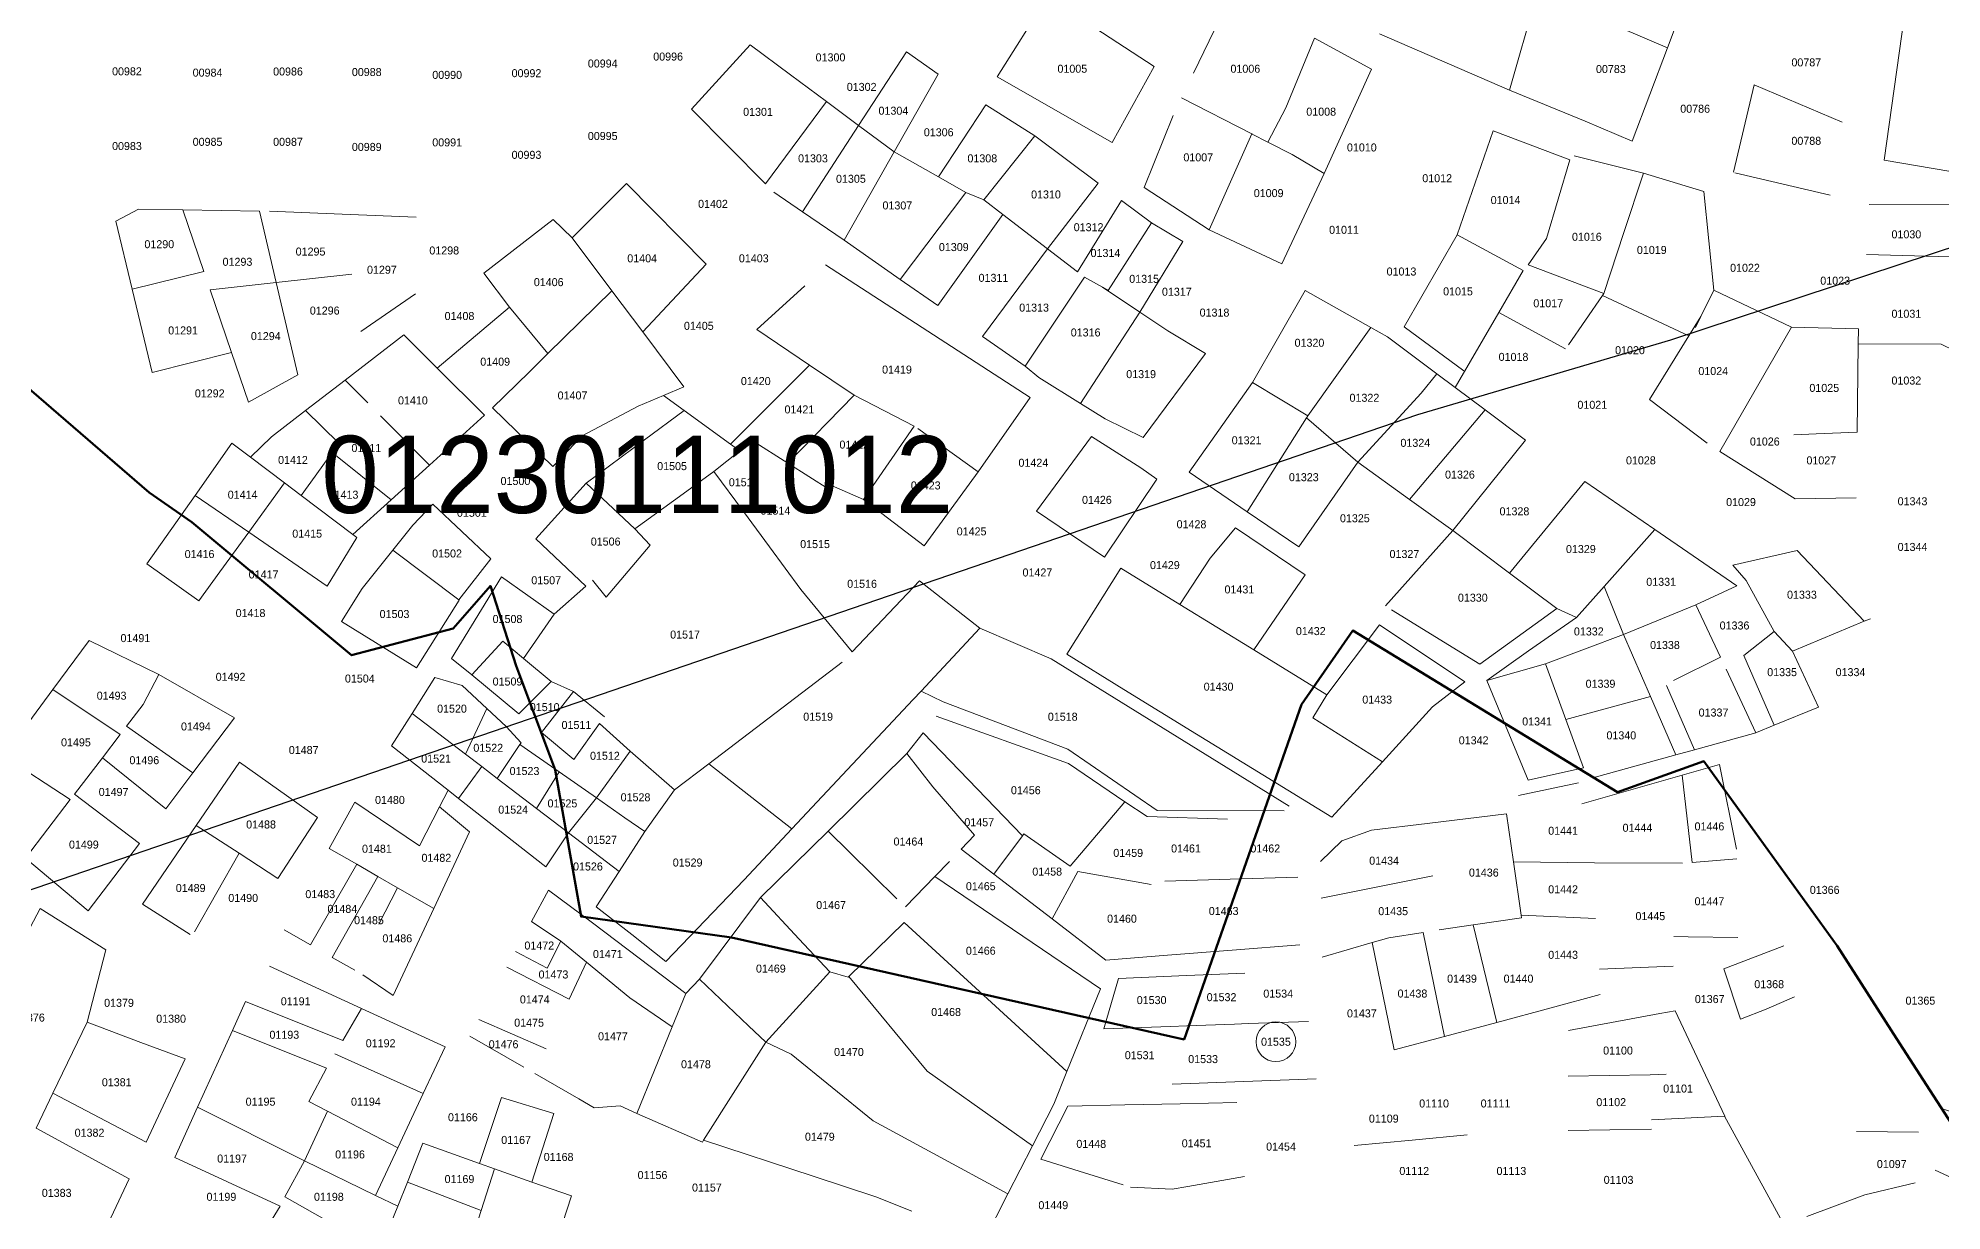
# Model space of a CAD drawing. Header units: metres. Extents: x 245232 to 248406, y 1633796 to 1637634.
# Drawn here: x 246330.6 to 246687.4, y 1634507.8 to 1634727.7 of the extents above; entities that cross this region are included whole.
import ezdxf
from ezdxf.enums import TextEntityAlignment as Align

# ---------------------------------------------------------------- set-up
doc = ezdxf.new("R2010")
doc.units = ezdxf.units.M
doc.header["$MEASUREMENT"] = 0
doc.layers.add('dernier_num_parc', color=1, linetype='Continuous', lineweight=13)
doc.layers.add('historique_numero_parcelle', color=7, linetype='Continuous')
doc.layers.add('limites_sections', color=7, linetype='Continuous')
doc.layers.add('Limites_Communes', color=7, linetype='Continuous', lineweight=211, plot=False)
doc.layers.add('LIMITES_PARCELLES', color=7, linetype='Continuous', lineweight=0, true_color=0xffffff)
doc.styles.add('Style-FANCY', font='FANCY.shx')

msp = doc.modelspace()

# ---------------------------------------------------------------- linework, layer by layer
at = {"layer": 'dernier_num_parc'}
msp.add_circle((246562.581, 1634539.553, 0), 3.722, dxfattribs=at)
at = {"layer": 'Limites_Communes', "color": 210, "lineweight": 80, "flags": 128}
msp.add_lwpolyline([(246697.499, 1634511.358), (246685.13, 1634530.485), (246678.912, 1634540.178), (246667.764, 1634557.555), (246649.08, 1634583.391), (246642.754, 1634592.137), (246626.617, 1634586.365), (246576.977, 1634616.634), (246567.386, 1634602.744), (246545.361, 1634540), (246460.56, 1634559.087), (246432.361, 1634563), (246427.487, 1634590.507), (246420.211, 1634610.02), (246415.361, 1634625), (246408.361, 1634617), (246389.361, 1634612), (246359.398, 1634636.97), (246351.387, 1634642.522), (246313.684, 1634675.066)], dxfattribs=at)
at = {"layer": 'limites_parcelles'}
for p, q in [((246676.542, 1634704.81), (246689.36, 1634795.951)), ((246643.181, 1634744.955), (246635.961, 1634725.877)), ((246510.357, 1634720.43), (246519.725, 1634735.363)), ((246547.134, 1634721.104), (246554.391, 1634736.192)), ((246606.382, 1634717.935), (246611.621, 1634736.271)), ((246523.252, 1634733.074), (246539.774, 1634722.345)), ((246622.348, 1634731.69), (246635.961, 1634725.877)), ((246569.84, 1634727.686), (246564.427, 1634714.581)), ((246569.84, 1634727.687), (246569.84, 1634727.686)), ((246569.84, 1634727.686), (246580.513, 1634721.873)), ((246606.382, 1634717.935), (246582.014, 1634728.492)), ((246453.072, 1634714.39), (246464.053, 1634726.413)), ((246464.053, 1634726.413), (246471.578, 1634720.818)), ((246484.352, 1634711.321), (246493.316, 1634725.112)), ((246493.316, 1634725.112), (246499.268, 1634720.899)), ((246635.961, 1634725.877), (246629.322, 1634708.331)), ((246471.578, 1634720.818), (246478.372, 1634715.767)), ((246499.268, 1634720.899), (246491.031, 1634706.354)), ((246531.882, 1634708.089), (246510.357, 1634720.43)), ((246539.774, 1634722.345), (246531.882, 1634708.089)), ((246580.513, 1634721.873), (246571.615, 1634702.272)), ((246620.511, 1634712.141), (246606.382, 1634717.935)), ((246648.329, 1634702.543), (246652.22, 1634718.933)), ((246652.22, 1634718.933), (246668.709, 1634711.892)), ((246466.949, 1634700.369), (246453.072, 1634714.39)), ((246478.372, 1634715.767), (246466.949, 1634700.369)), ((246478.372, 1634715.767), (246484.352, 1634711.321)), ((246499.336, 1634701.655), (246508.226, 1634715.179)), ((246508.226, 1634715.179), (246517.376, 1634709.336)), ((246537.916, 1634699.667), (246543.305, 1634713.146)), ((246558.07, 1634709.715), (246544.899, 1634716.46)), ((246564.427, 1634714.581), (246561.069, 1634708.179)), ((246473.838, 1634695.146), (246484.352, 1634711.321)), ((246488.18, 1634708.474), (246484.352, 1634711.321)), ((246550.079, 1634691.768), (246558.07, 1634709.715)), ((246558.07, 1634709.715), (246558.139, 1634709.68)), ((246558.139, 1634709.68), (246561.069, 1634708.179)), ((246596.54, 1634690.816), (246603.294, 1634710.312)), ((246603.294, 1634710.312), (246617.653, 1634704.839)), ((246629.322, 1634708.331), (246620.511, 1634712.141)), ((246491.031, 1634706.354), (246481.647, 1634689.784)), ((246491.031, 1634706.354), (246488.18, 1634708.474)), ((246491.031, 1634706.354), (246499.336, 1634701.655)), ((246507.851, 1634697.377), (246517.376, 1634709.336)), ((246517.376, 1634709.336), (246529.239, 1634700.511)), ((246561.069, 1634708.179), (246565.617, 1634705.85)), ((246565.617, 1634705.85), (246571.615, 1634702.272)), ((246617.653, 1634704.839), (246613.287, 1634690.101)), ((246618.447, 1634705.632), (246631.439, 1634702.384)), ((246631.439, 1634702.384), (246627.8, 1634691.256)), ((246631.439, 1634702.384), (246642.795, 1634698.938)), ((246666.469, 1634698.25), (246648.61, 1634702.457)), ((246726.616, 1634696.272), (246676.542, 1634704.81)), ((246430.688, 1634690.26), (246440.903, 1634700.415)), ((246440.903, 1634700.415), (246455.8, 1634685.295)), ((246473.838, 1634695.146), (246468.47, 1634698.832)), ((246504.464, 1634698.753), (246499.336, 1634701.655)), ((246529.239, 1634700.511), (246519.802, 1634688.179)), ((246550.079, 1634691.768), (246537.916, 1634699.667)), ((246571.615, 1634702.272), (246563.719, 1634685.399)), ((246642.795, 1634698.938), (246644.657, 1634680.432)), ((246345.184, 1634693.38), (246349.407, 1634695.646)), ((246349.407, 1634695.646), (246357.701, 1634695.503)), ((246357.701, 1634695.503), (246361.658, 1634683.944)), ((246357.701, 1634695.503), (246372.096, 1634695.255)), ((246372.096, 1634695.255), (246375.218, 1634681.851)), ((246373.96, 1634695.223), (246387.584, 1634694.671)), ((246504.464, 1634698.753), (246492.188, 1634682.455)), ((246507.851, 1634697.377), (246504.464, 1634698.753)), ((246511.403, 1634694.643), (246507.851, 1634697.377)), ((246525.411, 1634683.862), (246533.623, 1634697.249)), ((246533.623, 1634697.249), (246539.284, 1634693.038)), ((246673.772, 1634696.504), (246689.309, 1634696.58)), ((246348.249, 1634680.591), (246345.184, 1634693.38)), ((246387.584, 1634694.671), (246401.443, 1634694.111)), ((246414.152, 1634683.642), (246427.146, 1634693.656)), ((246427.146, 1634693.656), (246430.688, 1634690.26)), ((246481.647, 1634689.784), (246473.838, 1634695.146)), ((246511.403, 1634694.643), (246499.217, 1634677.557)), ((246519.802, 1634688.179), (246511.403, 1634694.643)), ((246531.144, 1634680.373), (246539.284, 1634693.038)), ((246539.284, 1634693.038), (246545.154, 1634689.54)), ((246563.719, 1634685.399), (246550.079, 1634691.768)), ((246430.688, 1634690.26), (246438.136, 1634680.329)), ((246492.188, 1634682.455), (246481.647, 1634689.784)), ((246507.592, 1634671.72), (246519.802, 1634688.179)), ((246519.802, 1634688.179), (246525.411, 1634683.862)), ((246545.154, 1634689.54), (246537.062, 1634676.336)), ((246586.591, 1634673.565), (246596.54, 1634690.816)), ((246608.921, 1634684.148), (246596.54, 1634690.816)), ((246613.287, 1634690.101), (246609.847, 1634685.206)), ((246627.8, 1634691.256), (246624.056, 1634679.809)), ((246455.8, 1634685.295), (246443.927, 1634672.608)), ((246478.167, 1634685.162), (246516.529, 1634660.336)), ((246609.847, 1634685.206), (246624.056, 1634679.809)), ((246693.439, 1634686.574), (246673.25, 1634687.144)), ((246361.658, 1634683.944), (246348.249, 1634680.591)), ((246362.844, 1634680.479), (246375.218, 1634681.851)), ((246389.369, 1634683.421), (246375.218, 1634681.851)), ((246375.218, 1634681.851), (246379.252, 1634664.531)), ((246418.932, 1634677.235), (246414.152, 1634683.642)), ((246465.306, 1634673.036), (246474.298, 1634681.232)), ((246499.217, 1634677.557), (246492.188, 1634682.455)), ((246515.577, 1634666.156), (246526.689, 1634682.878)), ((246526.689, 1634682.878), (246530.073, 1634680.975)), ((246530.073, 1634680.975), (246537.062, 1634676.336)), ((246530.073, 1634680.975), (246531.144, 1634680.373)), ((246604.335, 1634676.226), (246608.921, 1634684.148)), ((246351.979, 1634665.03), (246348.249, 1634680.591)), ((246366.852, 1634668.769), (246362.844, 1634680.479)), ((246401.308, 1634679.747), (246391.072, 1634672.685)), ((246438.136, 1634680.329), (246426.15, 1634668.554)), ((246438.136, 1634680.329), (246443.927, 1634672.608)), ((246558.201, 1634663.114), (246568.079, 1634680.37)), ((246568.079, 1634680.37), (246580.384, 1634673.448)), ((246623.781, 1634679.412), (246617.389, 1634670.178)), ((246624.056, 1634679.809), (246623.781, 1634679.412)), ((246639.994, 1634671.88), (246623.781, 1634679.412)), ((246642.213, 1634675.484), (246644.657, 1634680.432)), ((246644.657, 1634680.432), (246659.228, 1634673.488)), ((246405.386, 1634665.838), (246418.932, 1634677.235)), ((246426.15, 1634668.554), (246418.932, 1634677.235)), ((246537.062, 1634676.336), (246525.97, 1634659.182)), ((246537.062, 1634676.336), (246542.353, 1634672.824)), ((246604.335, 1634676.226), (246596.203, 1634662.178)), ((246616.855, 1634669.425), (246604.335, 1634676.226)), ((246639.994, 1634671.88), (246642.213, 1634675.484)), ((246641.2, 1634673.432), (246642.213, 1634675.484)), ((246388.122, 1634663.581), (246399.117, 1634672.055)), ((246399.117, 1634672.055), (246405.386, 1634665.838)), ((246443.927, 1634672.608), (246451.643, 1634662.32)), ((246475.159, 1634666.39), (246465.306, 1634673.036)), ((246515.577, 1634666.156), (246507.592, 1634671.72)), ((246542.353, 1634672.824), (246549.392, 1634668.572)), ((246580.384, 1634673.448), (246568.557, 1634656.87)), ((246580.384, 1634673.448), (246583.469, 1634671.713)), ((246583.469, 1634671.713), (246592.753, 1634664.762)), ((246597.81, 1634665.31), (246586.591, 1634673.565)), ((246632.623, 1634659.915), (246639.994, 1634671.88)), ((246645.803, 1634650.193), (246659.228, 1634673.488)), ((246659.228, 1634673.488), (246671.769, 1634673.174)), ((246671.483, 1634653.79), (246671.728, 1634670.404)), ((246671.769, 1634673.174), (246671.728, 1634670.404)), ((246687.239, 1634670.284), (246671.728, 1634670.404)), ((246695.268, 1634666.396), (246687.239, 1634670.284)), ((246366.852, 1634668.769), (246351.979, 1634665.03)), ((246370.037, 1634659.464), (246366.852, 1634668.769)), ((246422.618, 1634665.083), (246426.15, 1634668.554)), ((246549.392, 1634668.572), (246537.703, 1634652.791)), ((246379.252, 1634664.531), (246370.037, 1634659.464)), ((246380.741, 1634657.893), (246388.122, 1634663.581)), ((246392.376, 1634659.3), (246388.122, 1634663.581)), ((246405.386, 1634665.838), (246414.287, 1634657.011)), ((246415.765, 1634658.351), (246422.618, 1634665.083)), ((246460.36, 1634651.588), (246475.159, 1634666.39)), ((246475.159, 1634666.39), (246483.509, 1634660.759)), ((246518.117, 1634664.04), (246515.577, 1634666.156)), ((246525.97, 1634659.182), (246518.117, 1634664.04)), ((246546.295, 1634646.313), (246558.201, 1634663.114)), ((246558.201, 1634663.114), (246568.557, 1634656.87)), ((246589.819, 1634661.129), (246592.753, 1634664.762)), ((246592.753, 1634664.762), (246596.203, 1634662.178)), ((246447.803, 1634660.685), (246443.07, 1634658.669)), ((246451.643, 1634662.32), (246447.803, 1634660.685)), ((246447.803, 1634660.685), (246451.673, 1634657.881)), ((246483.509, 1634660.759), (246471.089, 1634647.995)), ((246483.509, 1634660.759), (246494.756, 1634654.91)), ((246516.529, 1634660.336), (246506.774, 1634646.411)), ((246577.913, 1634648.165), (246589.819, 1634661.129)), ((246596.203, 1634662.178), (246601.806, 1634657.983)), ((246643.373, 1634651.725), (246632.623, 1634659.915)), ((246374.331, 1634652.954), (246380.741, 1634657.893)), ((246380.741, 1634657.893), (246386.932, 1634651.742)), ((246403.952, 1634647.648), (246394.761, 1634656.899)), ((246414.287, 1634657.011), (246403.952, 1634647.648)), ((246427.037, 1634647.397), (246415.765, 1634658.351)), ((246443.07, 1634658.669), (246432.593, 1634653.112)), ((246444.232, 1634652.347), (246451.673, 1634657.881)), ((246451.673, 1634657.881), (246460.36, 1634651.588)), ((246530.605, 1634656.314), (246525.97, 1634659.182)), ((246537.703, 1634652.791), (246530.605, 1634656.314)), ((246568.307, 1634656.511), (246557.213, 1634638.894)), ((246568.356, 1634656.589), (246568.307, 1634656.511)), ((246577.913, 1634648.165), (246568.307, 1634656.511)), ((246568.557, 1634656.87), (246568.356, 1634656.589)), ((246587.645, 1634641.177), (246601.806, 1634657.983)), ((246601.806, 1634657.983), (246609.351, 1634652.334)), ((246370.395, 1634649.119), (246374.331, 1634652.954)), ((246432.593, 1634653.112), (246427.037, 1634647.397)), ((246494.756, 1634654.91), (246485.309, 1634641.18)), ((246495.499, 1634654.524), (246506.774, 1634646.411)), ((246517.741, 1634638.977), (246527.997, 1634653.022)), ((246527.997, 1634653.022), (246537.273, 1634647.106)), ((246659.626, 1634653.344), (246663.833, 1634653.502)), ((246663.833, 1634653.502), (246671.483, 1634653.79)), ((246360.031, 1634641.954), (246366.927, 1634651.734)), ((246366.927, 1634651.734), (246370.395, 1634649.119)), ((246370.395, 1634649.119), (246376.792, 1634644.297)), ((246385.691, 1634650.019), (246382.499, 1634645.588)), ((246396.779, 1634641.149), (246385.691, 1634650.019)), ((246433.344, 1634644.249), (246444.232, 1634652.347)), ((246462.083, 1634650.34), (246457.263, 1634646.471)), ((246460.36, 1634651.588), (246462.083, 1634650.34)), ((246471.089, 1634647.995), (246464.441, 1634652.232)), ((246609.351, 1634652.334), (246595.741, 1634635.364)), ((246659.864, 1634641.324), (246645.803, 1634650.193)), ((246382.499, 1634645.588), (246379.879, 1634641.969)), ((246403.952, 1634647.648), (246396.779, 1634641.149)), ((246457.263, 1634646.471), (246451.502, 1634642.274)), ((246457.263, 1634646.471), (246462.802, 1634638.953)), ((246478.959, 1634642.979), (246471.089, 1634647.995)), ((246506.774, 1634646.411), (246496.688, 1634632.479)), ((246537.273, 1634647.106), (246540.236, 1634644.99)), ((246557.213, 1634638.894), (246546.295, 1634646.313)), ((246577.913, 1634648.165), (246566.872, 1634632.332)), ((246587.645, 1634641.177), (246577.913, 1634648.165)), ((246350.995, 1634629.141), (246360.031, 1634641.954)), ((246370.072, 1634635.068), (246360.031, 1634641.954)), ((246376.792, 1634644.297), (246370.072, 1634635.068)), ((246376.792, 1634644.297), (246379.879, 1634641.969)), ((246379.879, 1634641.969), (246389.597, 1634634.641)), ((246423.906, 1634633.804), (246433.344, 1634644.249)), ((246442.446, 1634635.676), (246433.344, 1634644.249)), ((246451.502, 1634642.274), (246442.446, 1634635.676)), ((246485.309, 1634641.18), (246479.276, 1634643.825)), ((246540.236, 1634644.99), (246530.426, 1634630.377)), ((246606.376, 1634627.401), (246620.444, 1634644.592)), ((246620.444, 1634644.592), (246633.59, 1634635.587)), ((246396.779, 1634641.149), (246389.597, 1634634.641)), ((246400.859, 1634636.412), (246404.57, 1634640.303)), ((246404.57, 1634640.303), (246415.47, 1634630.079)), ((246462.802, 1634638.953), (246467.678, 1634632.336)), ((246496.688, 1634632.479), (246485.309, 1634641.18)), ((246530.426, 1634630.377), (246517.741, 1634638.977)), ((246566.872, 1634632.332), (246557.213, 1634638.894)), ((246595.741, 1634635.364), (246587.645, 1634641.177)), ((246671.302, 1634641.48), (246659.864, 1634641.324)), ((246370.072, 1634635.068), (246364.648, 1634627.619)), ((246384.789, 1634624.977), (246370.072, 1634635.068)), ((246389.597, 1634634.641), (246390.365, 1634634.062)), ((246397.072, 1634631.678), (246400.859, 1634636.412)), ((246442.446, 1634635.676), (246445.303, 1634632.607)), ((246550.251, 1634630.173), (246555.013, 1634635.888)), ((246555.013, 1634635.888), (246568.077, 1634627.104)), ((246583.146, 1634621.275), (246595.741, 1634635.364)), ((246595.741, 1634635.364), (246606.376, 1634627.401)), ((246633.59, 1634635.587), (246624.067, 1634624.856)), ((246633.59, 1634635.587), (246648.989, 1634625.038)), ((246390.365, 1634634.062), (246384.789, 1634624.977)), ((246391.334, 1634624.506), (246397.072, 1634631.678)), ((246409.442, 1634622.381), (246397.072, 1634631.678)), ((246433.274, 1634624.956), (246423.906, 1634633.804)), ((246445.303, 1634632.607), (246437.048, 1634622.87)), ((246467.678, 1634632.336), (246473.561, 1634624.352)), ((246648.186, 1634628.903), (246660.286, 1634631.604)), ((246660.286, 1634631.604), (246672.838, 1634618.37)), ((246360.693, 1634622.188), (246350.995, 1634629.141)), ((246364.648, 1634627.619), (246360.693, 1634622.188)), ((246415.47, 1634630.079), (246409.442, 1634622.381)), ((246523.369, 1634612.181), (246533.545, 1634628.323)), ((246533.545, 1634628.323), (246544.566, 1634621.542)), ((246544.566, 1634621.542), (246550.251, 1634630.173)), ((246650.688, 1634626.026), (246648.186, 1634628.903)), ((246387.46, 1634618.308), (246391.334, 1634624.506)), ((246408.089, 1634611.398), (246417.469, 1634626.68)), ((246417.469, 1634626.68), (246427.312, 1634619.695)), ((246427.312, 1634619.695), (246433.274, 1634624.956)), ((246437.048, 1634622.87), (246434.508, 1634626.045)), ((246473.561, 1634624.352), (246483.155, 1634612.66)), ((246483.155, 1634612.66), (246495.79, 1634625.92)), ((246495.79, 1634625.92), (246507.11, 1634617.05)), ((246568.077, 1634627.104), (246558.454, 1634612.997)), ((246606.376, 1634627.401), (246615.219, 1634620.78)), ((246624.067, 1634624.856), (246618.923, 1634619.06)), ((246627.716, 1634615.898), (246624.067, 1634624.856)), ((246648.989, 1634625.038), (246641.305, 1634621.457)), ((246655.934, 1634616.447), (246650.688, 1634626.026)), ((246409.513, 1634622.327), (246401.51, 1634609.665)), ((246409.442, 1634622.381), (246409.513, 1634622.327)), ((246544.566, 1634621.542), (246558.454, 1634612.997)), ((246600.799, 1634610.329), (246584.263, 1634620.516)), ((246615.219, 1634620.78), (246600.799, 1634610.329)), ((246618.923, 1634619.06), (246615.219, 1634620.78)), ((246627.716, 1634615.898), (246641.305, 1634621.457)), ((246641.305, 1634621.457), (246645.897, 1634611.614)), ((246401.51, 1634609.665), (246387.46, 1634618.308)), ((246427.312, 1634619.695), (246421.581, 1634611.395)), ((246507.11, 1634617.05), (246496.076, 1634605.275)), ((246507.11, 1634617.05), (246520.479, 1634611.316)), ((246572.153, 1634604.567), (246582.022, 1634617.727)), ((246582.022, 1634617.727), (246597.982, 1634606.995)), ((246609.928, 1634612.843), (246618.923, 1634619.06)), ((246672.838, 1634618.37), (246659.374, 1634612.742)), ((246673.983, 1634618.848), (246672.838, 1634618.37)), ((246333.377, 1634605.552), (246340.176, 1634614.754)), ((246340.176, 1634614.754), (246353.2, 1634608.366)), ((246411.883, 1634608.335), (246417.681, 1634614.615)), ((246417.681, 1634614.615), (246421.581, 1634611.395)), ((246627.716, 1634615.898), (246613.1, 1634610.407)), ((246632.791, 1634604.261), (246627.716, 1634615.898)), ((246650.248, 1634611.969), (246655.934, 1634616.447)), ((246655.934, 1634616.447), (246659.374, 1634612.742)), ((246411.883, 1634608.335), (246408.089, 1634611.398)), ((246421.581, 1634611.395), (246426.783, 1634607.101)), ((246456.309, 1634591.645), (246481.287, 1634610.7)), ((246520.479, 1634611.316), (246565.088, 1634583.693)), ((246534.068, 1634605.606), (246523.369, 1634612.181)), ((246558.454, 1634612.997), (246572.153, 1634604.567)), ((246602.113, 1634607.282), (246609.928, 1634612.843)), ((246602.113, 1634607.282), (246613.1, 1634610.407)), ((246613.1, 1634610.407), (246616.931, 1634599.941)), ((246645.897, 1634611.614), (246637.062, 1634607.291)), ((246655.96, 1634598.863), (246650.248, 1634611.969)), ((246659.374, 1634612.742), (246664.239, 1634602.287)), ((246353.2, 1634608.366), (246350.273, 1634602.755)), ((246353.2, 1634608.366), (246367.397, 1634600.248)), ((246400.695, 1634601.108), (246404.981, 1634607.842)), ((246404.981, 1634607.842), (246410.061, 1634606.36)), ((246410.061, 1634606.36), (246414.682, 1634602.036)), ((246420.705, 1634601.023), (246411.883, 1634608.335)), ((246426.783, 1634607.101), (246420.705, 1634601.023)), ((246430.91, 1634605.196), (246426.783, 1634607.101)), ((246597.982, 1634606.995), (246591.949, 1634602.339)), ((246609.859, 1634588.574), (246602.113, 1634607.282)), ((246635.792, 1634606.338), (246641.042, 1634594.293)), ((246652.503, 1634597.454), (246646.945, 1634609.368)), ((246324.162, 1634593.082), (246333.377, 1634605.552)), ((246333.377, 1634605.552), (246345.983, 1634597.148)), ((246350.273, 1634602.755), (246347.162, 1634598.69)), ((246424.958, 1634597.498), (246430.91, 1634605.196)), ((246430.91, 1634605.196), (246436.744, 1634600.47)), ((246494.62, 1634603.722), (246471.857, 1634579.432)), ((246496.076, 1634605.275), (246494.62, 1634603.722)), ((246500.234, 1634603.258), (246496.076, 1634605.275)), ((246523.605, 1634594.423), (246500.234, 1634603.258)), ((246547.698, 1634597.228), (246534.068, 1634605.606)), ((246569.49, 1634600.293), (246572.153, 1634604.567)), ((246616.931, 1634599.941), (246632.791, 1634604.261)), ((246632.791, 1634604.261), (246637.557, 1634593.331)), ((246367.397, 1634600.248), (246359.621, 1634589.978)), ((246396.832, 1634595.036), (246400.695, 1634601.108)), ((246410.7, 1634593.454), (246400.695, 1634601.108)), ((246414.682, 1634602.036), (246410.7, 1634593.454)), ((246414.682, 1634602.036), (246418.316, 1634598.635)), ((246435.818, 1634599.181), (246431.007, 1634592.485)), ((246441.554, 1634594.024), (246435.818, 1634599.181)), ((246498.932, 1634600.595), (246523.737, 1634591.731)), ((246582.541, 1634592.009), (246569.49, 1634600.293)), ((246591.949, 1634602.339), (246582.541, 1634592.009)), ((246616.931, 1634599.941), (246620.246, 1634590.882)), ((246655.96, 1634598.863), (246652.658, 1634597.497)), ((246664.239, 1634602.287), (246655.96, 1634598.863)), ((246345.983, 1634597.148), (246342.652, 1634592.795)), ((246347.162, 1634598.69), (246359.621, 1634589.978)), ((246418.316, 1634598.635), (246421.108, 1634595.597)), ((246421.108, 1634595.597), (246420.877, 1634595.251)), ((246431.007, 1634592.485), (246424.958, 1634597.498)), ((246493.418, 1634593.555), (246496.48, 1634597.464)), ((246496.48, 1634597.464), (246515.091, 1634578.167)), ((246562.077, 1634588.39), (246547.698, 1634597.228)), ((246641.042, 1634594.293), (246652.503, 1634597.454)), ((246336.641, 1634584.939), (246324.162, 1634593.082)), ((246342.652, 1634592.795), (246337.414, 1634585.951)), ((246354.515, 1634583.235), (246342.652, 1634592.795)), ((246360.225, 1634580.078), (246368.355, 1634591.931)), ((246368.355, 1634591.931), (246382.938, 1634581.601)), ((246407.454, 1634586.687), (246396.832, 1634595.036)), ((246410.7, 1634593.454), (246413.734, 1634591.132)), ((246416.644, 1634588.906), (246420.877, 1634595.251)), ((246420.877, 1634595.251), (246428.238, 1634590.132)), ((246435.23, 1634585.271), (246441.554, 1634594.024)), ((246441.554, 1634594.024), (246449.888, 1634586.748)), ((246478.637, 1634579.003), (246493.418, 1634593.555)), ((246493.418, 1634593.555), (246498.286, 1634587.31)), ((246540.323, 1634582.9), (246523.605, 1634594.423)), ((246523.737, 1634591.731), (246534.293, 1634584.55)), ((246582.541, 1634592.009), (246573.084, 1634581.625)), ((246637.557, 1634593.331), (246621.966, 1634589.03)), ((246641.042, 1634594.293), (246637.557, 1634593.331)), ((246359.621, 1634589.978), (246354.515, 1634583.235)), ((246413.734, 1634591.132), (246409.387, 1634585.167)), ((246413.734, 1634591.132), (246416.644, 1634588.906)), ((246416.644, 1634588.906), (246424.029, 1634583.256)), ((246424.029, 1634583.256), (246428.238, 1634590.132)), ((246428.238, 1634590.132), (246428.238, 1634590.132)), ((246428.238, 1634590.132), (246435.23, 1634585.271)), ((246449.888, 1634586.748), (246456.309, 1634591.645)), ((246471.857, 1634579.432), (246456.309, 1634591.645)), ((246573.084, 1634581.625), (246562.077, 1634588.39)), ((246620.246, 1634590.882), (246609.859, 1634588.574)), ((246619.933, 1634584.122), (246638.696, 1634589.51)), ((246638.696, 1634589.51), (246645.73, 1634591.53)), ((246638.696, 1634589.51), (246640.575, 1634573.147)), ((246645.73, 1634591.53), (246648.905, 1634575.655)), ((246328.252, 1634573.976), (246336.641, 1634584.939)), ((246337.414, 1634585.951), (246349.586, 1634576.725)), ((246405.849, 1634583.591), (246407.454, 1634586.687)), ((246409.387, 1634585.167), (246407.454, 1634586.687)), ((246425.728, 1634572.324), (246409.387, 1634585.167)), ((246429.977, 1634578.705), (246435.23, 1634585.271)), ((246435.23, 1634585.271), (246435.23, 1634585.271)), ((246440.579, 1634581.552), (246435.23, 1634585.271)), ((246449.888, 1634586.748), (246444.332, 1634578.942)), ((246498.286, 1634587.31), (246506.089, 1634578.254)), ((246608.027, 1634585.71), (246619.272, 1634588.091)), ((246382.938, 1634581.601), (246375.544, 1634570.177)), ((246385.165, 1634575.8), (246389.938, 1634584.432)), ((246389.938, 1634584.432), (246402.054, 1634576.269)), ((246402.054, 1634576.269), (246405.849, 1634583.591)), ((246405.849, 1634583.591), (246411.458, 1634578.899)), ((246424.029, 1634583.256), (246429.977, 1634578.705)), ((246444.332, 1634578.942), (246440.579, 1634581.552)), ((246524.027, 1634572.45), (246534.293, 1634584.55)), ((246534.293, 1634584.55), (246538.421, 1634581.743)), ((246538.421, 1634581.743), (246553.521, 1634581.273)), ((246564.136, 1634582.82), (246540.323, 1634582.9)), ((246590.912, 1634580.48), (246605.778, 1634582.27)), ((246605.778, 1634582.27), (246607.076, 1634573.28)), ((246350.138, 1634565.371), (246360.225, 1634580.078)), ((246360.225, 1634580.078), (246368.271, 1634574.878)), ((246411.458, 1634578.899), (246404.762, 1634564.516)), ((246429.977, 1634578.705), (246425.728, 1634572.324)), ((246439.474, 1634571.439), (246429.977, 1634578.705)), ((246439.474, 1634571.439), (246444.332, 1634578.942)), ((246471.857, 1634579.432), (246462.908, 1634569.883)), ((246466, 1634566.562), (246478.637, 1634579.003)), ((246478.637, 1634579.003), (246482.646, 1634575.065)), ((246506.089, 1634578.254), (246503.599, 1634575.661)), ((246509.731, 1634570.951), (246515.091, 1634578.167)), ((246515.091, 1634578.167), (246515.339, 1634578.501)), ((246515.339, 1634578.501), (246524.027, 1634572.45)), ((246574.954, 1634577.243), (246580.51, 1634579.227)), ((246580.51, 1634579.227), (246590.912, 1634580.48)), ((246340.013, 1634564.083), (246328.252, 1634573.976)), ((246349.586, 1634576.725), (246340.013, 1634564.083)), ((246368.271, 1634574.878), (246359.901, 1634560.132)), ((246375.544, 1634570.177), (246368.271, 1634574.878)), ((246385.165, 1634575.8), (246385.165, 1634575.8)), ((246385.165, 1634575.8), (246390.328, 1634572.808)), ((246482.646, 1634575.065), (246491.513, 1634566.355)), ((246503.599, 1634575.661), (246509.731, 1634570.951)), ((246570.926, 1634573.353), (246574.954, 1634577.243)), ((246390.328, 1634572.808), (246381.66, 1634557.702)), ((246385.727, 1634555.369), (246394.248, 1634570.537)), ((246394.248, 1634570.537), (246390.328, 1634572.808)), ((246394.248, 1634570.537), (246397.966, 1634568.383)), ((246435.217, 1634564.865), (246439.474, 1634571.439)), ((246498.678, 1634570.506), (246493.188, 1634564.871)), ((246501.387, 1634573.358), (246498.66, 1634570.518)), ((246498.66, 1634570.518), (246498.678, 1634570.506)), ((246498.678, 1634570.506), (246529.723, 1634549.48)), ((246509.731, 1634570.951), (246520.641, 1634562.57)), ((246520.641, 1634562.57), (246525.456, 1634571.455)), ((246525.456, 1634571.455), (246539.215, 1634569.021)), ((246554.036, 1634570.022), (246566.672, 1634570.398)), ((246571.051, 1634566.439), (246591.992, 1634570.674)), ((246607.076, 1634573.28), (246608.52, 1634563.282)), ((246622.26, 1634573.108), (246607.076, 1634573.28)), ((246638.77, 1634573.002), (246622.26, 1634573.108)), ((246640.575, 1634573.147), (246648.935, 1634573.816)), ((246394.46, 1634561.619), (246397.966, 1634568.383)), ((246397.966, 1634568.383), (246397.966, 1634568.383)), ((246397.966, 1634568.383), (246404.762, 1634564.516)), ((246423.084, 1634562.1), (246426.244, 1634567.961)), ((246426.244, 1634567.961), (246434.488, 1634561.843)), ((246462.908, 1634569.883), (246448.267, 1634554.608)), ((246541.755, 1634569.656), (246554.036, 1634570.022)), ((246325.331, 1634553.697), (246331.018, 1634564.505)), ((246331.018, 1634564.505), (246343.295, 1634556.779)), ((246359.107, 1634559.656), (246350.138, 1634565.371)), ((246404.762, 1634564.516), (246397.17, 1634548.208)), ((246441.877, 1634559.63), (246435.217, 1634564.865)), ((246454.536, 1634551.263), (246466, 1634566.562)), ((246466, 1634566.562), (246473.193, 1634558.838)), ((246608.52, 1634563.282), (246608.591, 1634562.791)), ((246608.52, 1634563.282), (246622.472, 1634562.631)), ((246381.66, 1634557.702), (246376.723, 1634560.534)), ((246428.54, 1634558.424), (246423.084, 1634562.1)), ((246434.488, 1634561.843), (246451.982, 1634548.614)), ((246448.267, 1634554.608), (246441.877, 1634559.63)), ((246492.882, 1634561.9), (246482.53, 1634551.76)), ((246523.422, 1634533.958), (246492.882, 1634561.9)), ((246530.692, 1634554.85), (246520.641, 1634562.57)), ((246583.737, 1634559.032), (246590.175, 1634560.041)), ((246590.175, 1634560.041), (246594.146, 1634540.541)), ((246593.163, 1634560.503), (246599.571, 1634561.454)), ((246608.591, 1634562.791), (246599.571, 1634561.454)), ((246599.571, 1634561.454), (246603.999, 1634543.191)), ((246343.295, 1634556.779), (246339.777, 1634543.219)), ((246420.048, 1634556.469), (246426, 1634553.346)), ((246426, 1634553.346), (246428.54, 1634558.424)), ((246433.346, 1634554.471), (246428.54, 1634558.424)), ((246473.193, 1634558.838), (246478.975, 1634552.628)), ((246554.398, 1634556.706), (246542.254, 1634555.755)), ((246567.049, 1634557.697), (246554.398, 1634556.706)), ((246580.623, 1634558.13), (246571.25, 1634555.415)), ((246580.623, 1634558.13), (246583.737, 1634559.032)), ((246584.756, 1634538.014), (246580.623, 1634558.13)), ((246639.824, 1634559.222), (246637.131, 1634559.251)), ((246649.17, 1634559.119), (246639.824, 1634559.222)), ((246646.551, 1634553.208), (246657.742, 1634557.521)), ((246373.965, 1634553.739), (246391.226, 1634545.803)), ((246389.961, 1634552.94), (246385.727, 1634555.369)), ((246418.463, 1634553.529), (246430.127, 1634547.532)), ((246430.127, 1634547.532), (246433.346, 1634554.471)), ((246441.482, 1634547.78), (246433.346, 1634554.471)), ((246478.975, 1634552.628), (246466.96, 1634539.474)), ((246482.411, 1634551.644), (246478.975, 1634552.628)), ((246542.254, 1634555.755), (246530.692, 1634554.85)), ((246636.999, 1634553.695), (246623.241, 1634553.166)), ((246649.667, 1634543.788), (246646.551, 1634553.208)), ((246397.17, 1634548.208), (246391.437, 1634552.093)), ((246451.982, 1634548.614), (246454.536, 1634551.263)), ((246463.708, 1634542.559), (246454.536, 1634551.263)), ((246482.53, 1634551.76), (246482.411, 1634551.644)), ((246482.53, 1634551.76), (246497.225, 1634534.027)), ((246529.723, 1634549.48), (246523.422, 1634533.958)), ((246530.301, 1634541.978), (246533.088, 1634551.415)), ((246533.088, 1634551.415), (246545.826, 1634551.966)), ((246545.826, 1634551.966), (246556.726, 1634552.437)), ((246369.485, 1634547.078), (246367.018, 1634541.651)), ((246387.705, 1634539.813), (246369.485, 1634547.078)), ((246391.226, 1634545.803), (246387.705, 1634539.813)), ((246391.226, 1634545.803), (246406.88, 1634538.605)), ((246449.433, 1634542.35), (246441.482, 1634547.78)), ((246449.433, 1634542.35), (246451.982, 1634548.614)), ((246614.189, 1634545.933), (246603.999, 1634543.191)), ((246623.373, 1634548.403), (246614.189, 1634545.933)), ((246634.556, 1634544.834), (246637.396, 1634545.361)), ((246637.396, 1634545.361), (246646.702, 1634525.616)), ((246654.461, 1634545.668), (246649.667, 1634543.788)), ((246659.753, 1634547.996), (246654.461, 1634545.668)), ((246339.777, 1634543.219), (246333.384, 1634529.899)), ((246339.777, 1634543.219), (246349.867, 1634539.44)), ((246413.184, 1634543.737), (246425.812, 1634538.231)), ((246442.83, 1634526.122), (246449.433, 1634542.35)), ((246466.96, 1634539.474), (246463.708, 1634542.559)), ((246542.821, 1634542.428), (246530.301, 1634541.978)), ((246545.899, 1634542.539), (246542.821, 1634542.428)), ((246554.815, 1634542.859), (246545.899, 1634542.539)), ((246557.431, 1634542.953), (246554.815, 1634542.859)), ((246568.67, 1634543.357), (246557.431, 1634542.953)), ((246603.999, 1634543.191), (246594.146, 1634540.541)), ((246617.42, 1634541.656), (246634.556, 1634544.834)), ((246349.867, 1634539.44), (246358.186, 1634536.324)), ((246360.502, 1634527.315), (246367.018, 1634541.651)), ((246384.624, 1634534.572), (246367.018, 1634541.651)), ((246406.88, 1634538.605), (246402.775, 1634529.829)), ((246421.642, 1634534.763), (246411.488, 1634540.589)), ((246461.288, 1634530.51), (246466.96, 1634539.474)), ((246471.703, 1634537.209), (246466.96, 1634539.474)), ((246594.146, 1634540.541), (246584.756, 1634538.014)), ((246358.186, 1634536.324), (246350.873, 1634520.738)), ((246386.229, 1634537.302), (246402.775, 1634529.829)), ((246487.084, 1634524.698), (246471.703, 1634537.209)), ((246381.344, 1634528.328), (246384.624, 1634534.572)), ((246431.952, 1634528.849), (246423.665, 1634533.603)), ((246497.225, 1634534.027), (246516.971, 1634520.065)), ((246523.422, 1634533.958), (246520.935, 1634527.832)), ((246523.422, 1634533.958), (246523.422, 1634533.958)), ((246554.889, 1634532.015), (246543.145, 1634531.582)), ((246570.13, 1634532.577), (246554.889, 1634532.015)), ((246617.357, 1634533.093), (246632.738, 1634533.368)), ((246632.738, 1634533.368), (246635.701, 1634533.474)), ((246333.384, 1634529.899), (246330.252, 1634523.375)), ((246350.873, 1634520.738), (246333.384, 1634529.899)), ((246384.826, 1634526.518), (246381.344, 1634528.328)), ((246402.775, 1634529.829), (246398.019, 1634519.66)), ((246413.323, 1634516.716), (246417.448, 1634529.092)), ((246417.448, 1634529.092), (246427.267, 1634526.118)), ((246434.844, 1634527.189), (246431.952, 1634528.849)), ((246439.655, 1634527.514), (246434.844, 1634527.189)), ((246442.83, 1634526.122), (246439.655, 1634527.514)), ((246455.323, 1634521.083), (246461.288, 1634530.51)), ((246520.935, 1634527.832), (246516.971, 1634520.065)), ((246523.563, 1634527.497), (246534.294, 1634527.717)), ((246534.294, 1634527.717), (246544.633, 1634527.929)), ((246544.633, 1634527.929), (246555.276, 1634528.147)), ((246356.209, 1634517.871), (246360.502, 1634527.315)), ((246360.502, 1634527.315), (246380.497, 1634517.215)), ((246384.826, 1634526.518), (246380.497, 1634517.215)), ((246398.019, 1634519.66), (246384.826, 1634526.518)), ((246427.267, 1634526.118), (246423.1, 1634513.262)), ((246442.83, 1634526.122), (246455.106, 1634520.741)), ((246498.257, 1634518.66), (246487.084, 1634524.698)), ((246518.502, 1634517.546), (246523.563, 1634527.497)), ((246632.944, 1634524.909), (246646.624, 1634525.612)), ((246646.702, 1634525.616), (246646.624, 1634525.612)), ((246646.624, 1634525.612), (246657.834, 1634505.199)), ((246693.278, 1634525.049), (246687.12, 1634527.117)), ((246330.252, 1634523.375), (246347.637, 1634513.843)), ((246399.819, 1634513.261), (246402.714, 1634520.516)), ((246402.714, 1634520.516), (246413.323, 1634516.716)), ((246455.106, 1634520.741), (246455.323, 1634521.083)), ((246475.833, 1634514.342), (246455.323, 1634521.083)), ((246577.226, 1634520.111), (246588.111, 1634521.131)), ((246588.111, 1634521.131), (246598.4, 1634522.096)), ((246632.987, 1634523.146), (246617.322, 1634522.923)), ((246671.395, 1634522.702), (246683.036, 1634522.596)), ((246375.946, 1634508.748), (246356.209, 1634517.871)), ((246380.497, 1634517.215), (246376.862, 1634510.453)), ((246393.841, 1634510.728), (246380.497, 1634517.215)), ((246398.019, 1634519.66), (246393.841, 1634510.728)), ((246512.363, 1634511.036), (246498.257, 1634518.66)), ((246516.971, 1634520.065), (246512.363, 1634511.036)), ((246526.679, 1634514.999), (246518.502, 1634517.546)), ((246347.637, 1634513.843), (246336.945, 1634491.057)), ((246398.001, 1634508.706), (246399.819, 1634513.261)), ((246399.819, 1634513.261), (246413.653, 1634507.91)), ((246413.323, 1634516.716), (246416.158, 1634515.7)), ((246413.653, 1634507.91), (246416.158, 1634515.7)), ((246416.158, 1634515.7), (246423.1, 1634513.262)), ((246423.1, 1634513.262), (246430.563, 1634510.64)), ((246487.597, 1634510.475), (246475.833, 1634514.342)), ((246533.966, 1634512.729), (246526.679, 1634514.999)), ((246556.662, 1634514.284), (246546.094, 1634512.43)), ((246686.102, 1634515.472), (246692.501, 1634512.522)), ((246376.862, 1634510.453), (246389.944, 1634503.041)), ((246398.001, 1634508.706), (246393.841, 1634510.728)), ((246430.563, 1634510.64), (246423.231, 1634488.228)), ((246494.343, 1634507.77), (246487.597, 1634510.475)), ((246512.363, 1634511.036), (246507.917, 1634502.326)), ((246543.128, 1634511.91), (246535.323, 1634512.307)), ((246546.094, 1634512.43), (246543.128, 1634511.91)), ((246662.051, 1634506.786), (246672.928, 1634510.878)), ((246672.928, 1634510.878), (246682.371, 1634513.134)), ((246371.447, 1634501.419), (246375.946, 1634508.748)), ((246396.111, 1634503.971), (246398.001, 1634508.706)), ((246410.437, 1634497.912), (246413.653, 1634507.91))]:
    msp.add_line(p, q, dxfattribs=at)
at = {"layer": 'limites_sections', "flags": 128}
msp.add_lwpolyline([(246784.729, 1634903.067), (246991.766, 1634872.64), (246999.571, 1634870.253), (247040.85, 1634805.47), (247038.303, 1634801.958), (247032.605, 1634798.171), (247024.941, 1634793.078), (247023.497, 1634792.119), (247016.734, 1634787.625), (247004.114, 1634784.857), (246959.999, 1634775.181), (246935.492, 1634769.805), (246636.542, 1634671.085), (246589.094, 1634657.057), (246244.606, 1634539.052), (246115.696, 1634492.938), (246033.997, 1634467.086), (246033.997, 1634467.086), (246024.022, 1634473.913), (245986.649, 1634482.777), (245971.964, 1634485.396), (245957.986, 1634495.105), (245980.659, 1634459.522), (245859.63, 1634496.913)], dxfattribs=at)

# ---------------------------------------------------------------- texts
at = {"layer": 'historique_numero_parcelle', "style": 'Style-FANCY'}
for s, p in [('00996', (246448.675, 1634724.22)), ('01300', (246479.106, 1634724.064)), ('00787', (246661.978, 1634723.128)), ('00982', (246347.251, 1634721.449)), ('00984', (246362.359, 1634721.21)), ('00986', (246377.434, 1634721.423)), ('00988', (246392.191, 1634721.316)), ('00990', (246407.265, 1634720.785)), ('00992', (246422.128, 1634721.104)), ('00994', (246436.413, 1634722.918)), ('01005', (246524.427, 1634721.941)), ('01006', (246556.852, 1634721.941)), ('00783', (246625.356, 1634721.884)), ('01302', (246484.944, 1634718.535)), ('01301', (246465.517, 1634713.857)), ('01304', (246490.889, 1634714.069)), ('01008', (246571.064, 1634713.885)), ('00786', (246641.148, 1634714.441)), ('00995', (246436.413, 1634709.335)), ('01306', (246499.382, 1634710.029)), ('00983', (246347.251, 1634707.448)), ('00985', (246362.359, 1634708.238)), ('00987', (246377.434, 1634708.238)), ('00989', (246392.191, 1634707.282)), ('00991', (246407.265, 1634708.132)), ('00993', (246422.128, 1634705.8)), ('01303', (246475.815, 1634705.138)), ('01308', (246507.557, 1634705.138)), ('01007', (246548.027, 1634705.326)), ('01010', (246578.681, 1634707.186)), ('00788', (246661.978, 1634708.429)), ('01305', (246482.927, 1634701.31)), ('01310', (246519.487, 1634698.373)), ('01009', (246561.218, 1634698.627)), ('01012', (246592.8, 1634701.418)), ('01402', (246457.08, 1634696.61)), ('01307', (246491.633, 1634696.313)), ('01014', (246605.619, 1634697.325)), ('01312', (246527.475, 1634692.233)), ('01011', (246575.337, 1634691.743)), ('01030', (246680.731, 1634690.9)), ('01290', (246353.313, 1634689.048)), ('01295', (246381.658, 1634687.666)), ('01298', (246406.712, 1634687.878)), ('01309', (246502.209, 1634688.511)), ('01314', (246530.633, 1634687.395)), ('01016', (246620.853, 1634690.44)), ('01019', (246633.022, 1634687.975)), ('01293', (246367.964, 1634685.752)), ('01297', (246395.035, 1634684.263)), ('01404', (246443.81, 1634686.403)), ('01403', (246464.724, 1634686.403)), ('01013', (246586.112, 1634683.928)), ('01022', (246650.486, 1634684.626)), ('01406', (246426.293, 1634681.937)), ('01311', (246509.64, 1634682.743)), ('01315', (246537.879, 1634682.557)), ('01015', (246596.702, 1634680.206)), ('01023', (246667.392, 1634682.207)), ('01296', (246384.312, 1634676.608)), ('01313', (246517.257, 1634677.161)), ('01317', (246544.01, 1634680.138)), ('01017', (246613.608, 1634677.974)), ('01408', (246409.573, 1634675.584)), ('01405', (246454.426, 1634673.75)), ('01318', (246551.069, 1634676.231)), ('01031', (246680.731, 1634676.014)), ('01291', (246357.772, 1634672.887)), ('01294', (246373.272, 1634671.823)), ('01316', (246526.918, 1634672.509)), ('01320', (246568.866, 1634670.576)), ('01409', (246416.261, 1634667.025)), ('01018', (246607.106, 1634667.926)), ('01020', (246628.935, 1634669.182)), ('01420', (246465.1, 1634663.395)), ('01419', (246491.561, 1634665.548)), ('01319', (246537.322, 1634664.695)), ('01024', (246644.541, 1634665.274)), ('01032', (246680.731, 1634663.494)), ('01292', (246362.762, 1634661.085)), ('01410', (246400.841, 1634659.768)), ('01407', (246430.752, 1634660.699)), ('01322', (246579.164, 1634660.262)), ('01021', (246621.875, 1634658.948)), ('01025', (246665.348, 1634662.111)), ('01421', (246473.275, 1634658.079)), ('01321', (246557.083, 1634652.288)), ('01324', (246588.705, 1634651.816)), ('01026', (246654.201, 1634652.063)), ('01412', (246378.362, 1634648.604)), ('01411', (246392.11, 1634650.837)), ('01422', (246483.572, 1634651.487)), ('01424', (246517.119, 1634648.084)), ('01028', (246630.979, 1634648.528)), ('01027', (246664.791, 1634648.528)), ('01500', (246420.06, 1634644.659)), ('01505', (246449.413, 1634647.45)), ('01323', (246567.805, 1634645.377)), ('01326', (246597.065, 1634645.862)), ('01414', (246368.927, 1634642.092)), ('01413', (246387.837, 1634642.092)), ('01513', (246462.833, 1634644.425)), ('01423', (246496.948, 1634643.831)), ('01426', (246529.029, 1634641.127)), ('01501', (246411.885, 1634638.704)), ('01514', (246468.778, 1634639.109)), ('01325', (246577.373, 1634637.675)), ('01328', (246607.283, 1634638.977)), ('01029', (246649.742, 1634640.713)), ('01343', (246681.886, 1634640.861)), ('01415', (246381.029, 1634634.795)), ('01425', (246505.547, 1634635.219)), ('01428', (246546.758, 1634636.555)), ('01416', (246360.859, 1634630.967)), ('01502', (246407.241, 1634631.075)), ('01506', (246436.966, 1634633.308)), ('01515', (246476.209, 1634632.836)), ('01327', (246586.662, 1634630.976)), ('01329', (246619.731, 1634631.906)), ('01344', (246681.886, 1634632.302)), ('01417', (246372.855, 1634627.14)), ('01427', (246517.882, 1634627.517)), ('01429', (246541.768, 1634628.899)), ('01507', (246425.819, 1634626.052)), ('01516', (246485.021, 1634625.393)), ('01431', (246555.735, 1634624.34)), ('01331', (246634.779, 1634625.766)), ('01333', (246661.16, 1634623.347)), ('01418', (246370.413, 1634619.91)), ('01503', (246397.395, 1634619.725)), ('01330', (246599.48, 1634622.789)), ('01508', (246418.574, 1634618.795)), ('01432', (246569.111, 1634616.526)), ('01332', (246621.217, 1634616.463)), ('01336', (246648.527, 1634617.579)), ('01491', (246348.836, 1634615.213)), ('01517', (246451.845, 1634615.877)), ('01338', (246635.487, 1634613.916)), ('01335', (246657.444, 1634608.834)), ('01334', (246670.263, 1634608.834)), ('01492', (246366.671, 1634607.956)), ('01504', (246390.892, 1634607.631)), ('01509', (246418.574, 1634607.073)), ('01430', (246551.834, 1634606.106)), ('01339', (246623.411, 1634606.659)), ('01493', (246344.377, 1634604.421)), ('01520', (246408.167, 1634601.988)), ('01510', (246425.546, 1634602.273)), ('01433', (246581.559, 1634603.687)), ('01494', (246360.169, 1634598.653)), ('01511', (246431.491, 1634598.931)), ('01519', (246476.787, 1634600.479)), ('01518', (246522.628, 1634600.479)), ('01341', (246611.521, 1634599.589)), ('01337', (246644.591, 1634601.263)), ('01495', (246337.689, 1634595.676)), ('01522', (246414.961, 1634594.651)), ('01342', (246599.631, 1634596.053)), ('01340', (246627.313, 1634596.984)), ('01496', (246350.508, 1634592.327)), ('01487', (246380.372, 1634594.234)), ('01521', (246405.194, 1634592.631)), ('01512', (246436.829, 1634593.159)), ('01523', (246421.756, 1634590.292)), ('01497', (246344.749, 1634586.372)), ('01480', (246396.535, 1634584.877)), ('01525', (246428.868, 1634584.232)), ('01528', (246442.563, 1634585.375)), ('01456', (246515.707, 1634586.698)), ('01488', (246372.384, 1634580.279)), ('01524', (246419.632, 1634583.062)), ('01457', (246506.976, 1634580.697)), ('01527', (246436.3, 1634577.4)), ('01464', (246493.706, 1634577.082)), ('01441', (246616.402, 1634579.104)), ('01444', (246630.336, 1634579.662)), ('01446', (246643.825, 1634579.921)), ('01499', (246339.175, 1634576.511)), ('01481', (246394.094, 1634575.733)), ('01482', (246405.24, 1634574.032)), ('01529', (246452.33, 1634573.147)), ('01459', (246534.896, 1634574.956)), ('01461', (246545.724, 1634575.78)), ('01462', (246560.587, 1634575.78)), ('01434', (246582.856, 1634573.495)), ('01526', (246433.646, 1634572.403)), ('01458', (246519.715, 1634571.447)), ('01436', (246601.54, 1634571.263)), ('01489', (246359.193, 1634568.37)), ('01490', (246369.04, 1634566.509)), ('01483', (246383.478, 1634567.227)), ('01465', (246507.268, 1634568.709)), ('01442', (246616.402, 1634568.126)), ('01366', (246665.424, 1634568.019)), ('01484', (246387.618, 1634564.463)), ('01467', (246479.215, 1634565.174)), ('01460', (246533.728, 1634562.622)), ('01463', (246552.784, 1634564.057)), ('01435', (246584.554, 1634564.032)), ('01445', (246632.751, 1634563.102)), ('01447', (246643.825, 1634565.886)), ('01485', (246392.607, 1634562.336)), ('01486', (246397.915, 1634558.934)), ('01472', (246424.529, 1634557.585)), ('01471', (246437.374, 1634555.99)), ('01466', (246507.268, 1634556.615)), ('01443', (246616.402, 1634555.845)), ('01473', (246427.183, 1634552.162)), ('01469', (246467.928, 1634553.265)), ('01534', (246563.008, 1634548.576)), ('01438', (246588.164, 1634548.589)), ('01439', (246597.453, 1634551.38)), ('01440', (246608.042, 1634551.38)), ('01368', (246655.02, 1634550.343)), ('01379', (246345.761, 1634546.847)), ('01191', (246378.869, 1634547.137)), ('01474', (246423.679, 1634547.484)), ('01468', (246500.765, 1634545.125)), ('01530', (246539.288, 1634547.361)), ('01532', (246552.392, 1634547.908)), ('01437', (246578.689, 1634544.867)), ('01367', (246643.873, 1634547.552)), ('01365', (246683.365, 1634547.259)), ('01376', (246329.067, 1634544.083)), ('01380', (246355.527, 1634543.87)), ('01475', (246422.618, 1634543.125)), ('01193', (246376.746, 1634540.864)), ('01192', (246394.793, 1634539.269)), ('01476', (246417.84, 1634539.084)), ('01477', (246438.329, 1634540.573)), ('01470', (246482.559, 1634537.636)), ('01535', (246562.581, 1634539.553, 0)), ('01100', (246626.69, 1634537.904)), ('01478', (246453.882, 1634535.336)), ('01531', (246537.044, 1634537.032)), ('01533', (246548.934, 1634536.303)), ('01381', (246345.336, 1634531.962)), ('01101', (246637.943, 1634530.78)), ('01195', (246372.287, 1634528.318)), ('01194', (246392.033, 1634528.318)), ('01110', (246592.221, 1634527.983)), ('01111', (246603.74, 1634527.983)), ('01102', (246625.416, 1634528.228)), ('01166', (246410.208, 1634525.402)), ('01109', (246582.793, 1634525.145)), ('01382', (246340.24, 1634522.499)), ('01167', (246420.187, 1634521.149)), ('01479', (246477.105, 1634521.753)), ('01448', (246527.971, 1634520.404)), ('01451', (246547.716, 1634520.511)), ('01454', (246563.534, 1634519.899)), ('01197', (246366.953, 1634517.659)), ('01196', (246389.061, 1634518.429)), ('01168', (246428.149, 1634517.959)), ('01097', (246677.993, 1634516.626)), ('01169', (246409.571, 1634513.813)), ('01156', (246445.746, 1634514.564)), ('01112', (246588.506, 1634515.33)), ('01113', (246606.712, 1634515.33)), ('01103', (246626.797, 1634513.662)), ('01383', (246334.083, 1634511.228)), ('01199', (246364.955, 1634510.489)), ('01198', (246385.091, 1634510.489)), ('01157', (246455.937, 1634512.224)), ('01449', (246520.858, 1634508.921))]:
    msp.add_text(s, height=1.5, dxfattribs=at).set_placement(p, align=Align.MIDDLE_CENTER)
at = {"layer": 'limites_sections', "linetype": 'Continuous', "lineweight": 0, "style": 'Style-FANCY'}
msp.add_text('01230111012', height=14.47425, dxfattribs=at).set_placement((246442.897, 1634645.9), align=Align.MIDDLE_CENTER)

doc.saveas('drawing.dxf')
